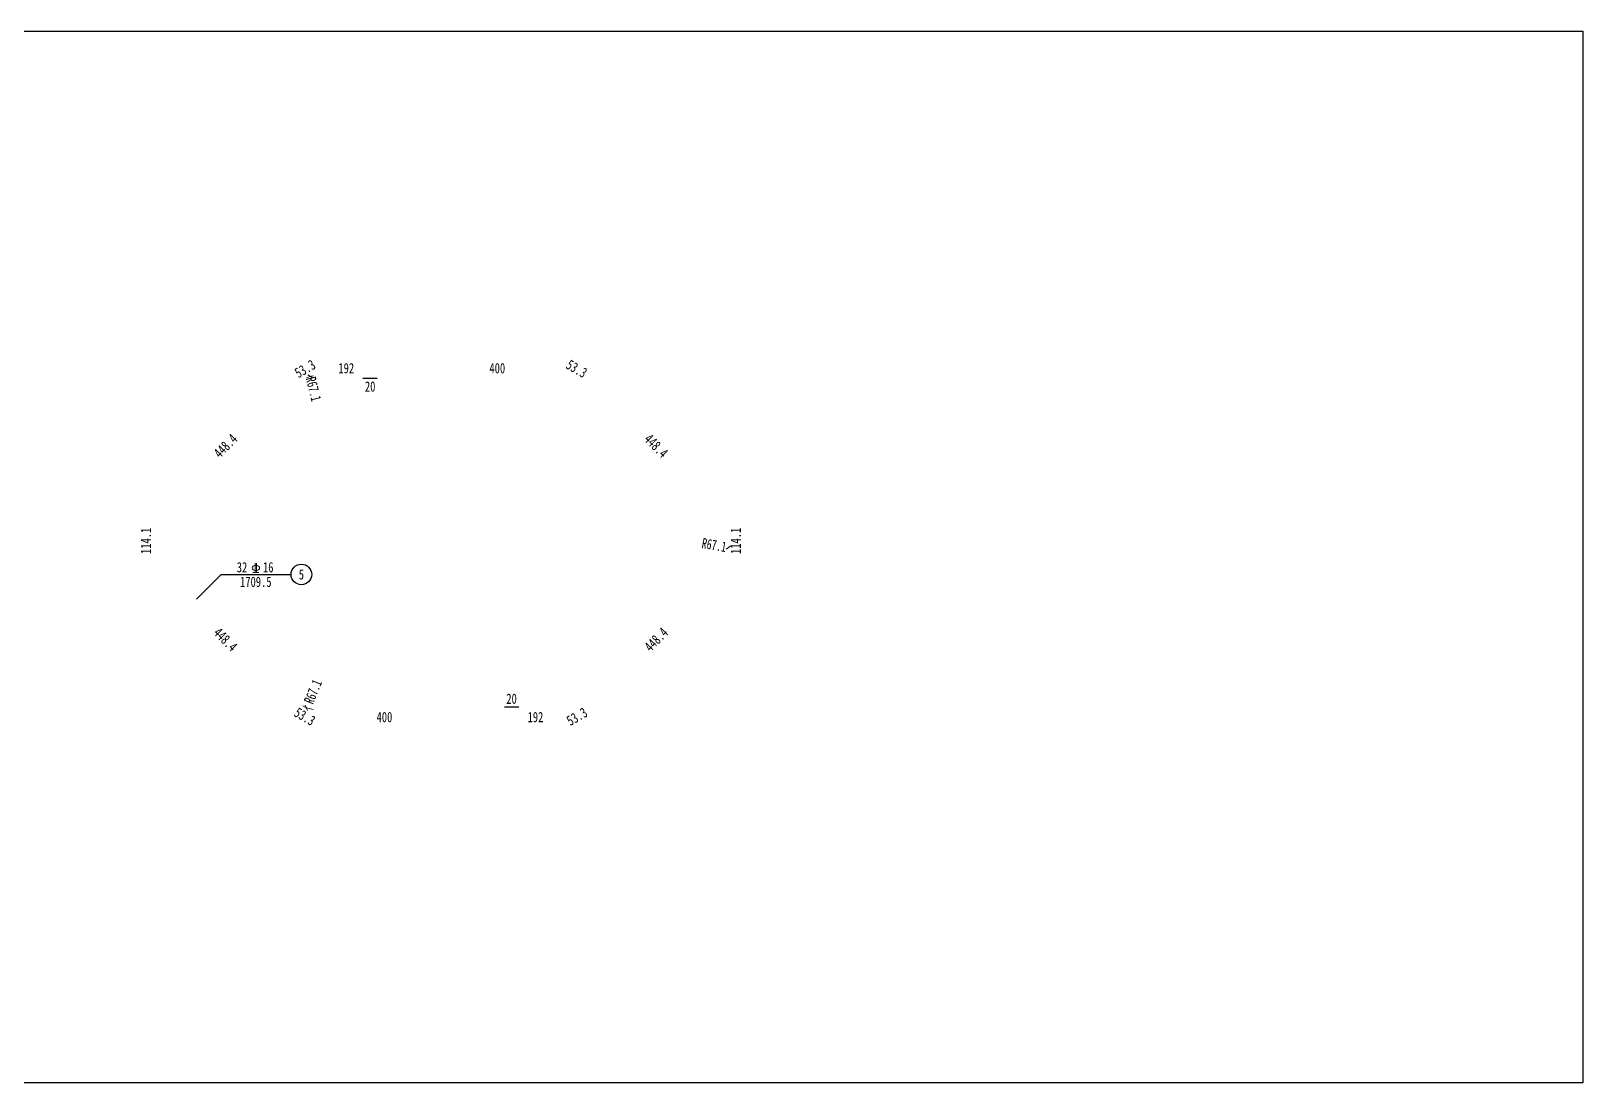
# Model space of a CAD drawing. Header units: millimetres. Extents: x 13990 to 22790, y 4334 to 8354.
# Drawn here: x 20633 to 22790, y 6892 to 8354 of the extents above; entities that cross this region are included whole.
import ezdxf
from ezdxf.enums import TextEntityAlignment as Align

# ---------------------------------------------------------------- set-up
doc = ezdxf.new("R2010")
doc.units = ezdxf.units.MM
doc.layers.get('0').update_dxf_attribs({"lineweight": 15})
doc.layers.get('Defpoints').update_dxf_attribs({"color": 8})
doc.layers.add('钢筋', color=1, linetype='Continuous', lineweight=30)
doc.styles.add('111', font='仿宋_GB2312.TTF', dxfattribs={"width": 0.7})
doc.styles.add('FS', font='', dxfattribs={"width": 0.75})
doc.styles.get('FS').set_extended_font_data('仿宋_GB2312')
doc.dimstyles.new('200', dxfattribs={"dimscale": 0, "dimtxt": 2.5, "dimasz": 1, "dimexe": 1, "dimexo": 1, "dimgap": 0.6, "dimtad": 1, "dimdec": 1, "dimdsep": 46, "dimtxsty": '111', "dimblk": 'OBLIQUE', "dimcen": 0, "dimclrd": 4, "dimclre": 4, "dimclrt": 4, "dimadec": 1, "dimazin": 2, "dimtfac": 1, "dimtdec": 0, "dimtix": 1, "dimtmove": 2, "dimatfit": 3, "dimfxl": 4, "dimfxlon": 1, "dimtolj": 1, "dimlwd": -1, "dimlwe": -1, "dimarcsym": 0})

# ---------------------------------------------------------------- blocks, each defined once
blk = doc.blocks.new('三级钢')
at = {"color": 7, "lineweight": 18}
for p, q in [((-0.2, -1.13), (-0.2, 1.22)), ((0.2, -1.13), (0.2, 1.22)), ((-0.8, -1.13), (0.78, -1.13))]:
    blk.add_line(p, q, dxfattribs=at)
blk.add_ellipse((0, 0), major_axis=(0.966, 0), ratio=0.701732, dxfattribs=at)
blk = doc.blocks.new('gjdy')
at = {"lineweight": 25}
for p, q in [((0, 0), (6, 6)), ((6, 6), (23, 6))]:
    blk.add_line(p, q, dxfattribs=at)
blk.add_circle((25.5, 6), 2.5, dxfattribs=at)
at = {"xscale": 0.9600000000209548, "yscale": 0.9600000000209548, "zscale": 0.9600000000209548}
blk.add_blockref('三级钢', (14.42, 7.59), dxfattribs=at)
blk = doc.blocks.new('_Oblique')
at = {"color": 0, "linetype": 'ByBlock', "lineweight": -2}
blk.add_line((-0.5, -0.5), (0.5, 0.5), dxfattribs=at)
blk = doc.blocks.new('*D77')
at = {"color": 4}
blk.add_line((21021.6, 7873.8), (21021.6, 7873.8), dxfattribs=at)
blk.add_arc((21031.3, 7834.8), 40.2, 98.1415, 112.1937, dxfattribs=at)
at = {"layer": 'Defpoints', "color": 0}
for p in [(21021.6, 7873.8), (21031.3, 7834.8)]:
    blk.add_point(p, dxfattribs=at)
at = {"color": 4, "xscale": 5.714285714285715, "yscale": 5.714285714285715, "zscale": 5.714285714285715, "rotation": 284.0521716928147}
blk.add_blockref('_Oblique', (21021.6, 7873.8), dxfattribs=at)
at = {"color": 4, "insert": (21026, 7856.3), "char_height": 14.29, "attachment_point": 5, "rotation": 284.0522, "style": '111'}
blk.add_mtext('\\A1;R67.1', dxfattribs=at)
blk = doc.blocks.new('*D78')
at = {"color": 4}
blk.add_line((21602.6, 7636.1), (21602.6, 7636.1), dxfattribs=at)
at = {"layer": 'Defpoints', "color": 0}
for p in [(21563, 7642.8), (21602.6, 7636.1)]:
    blk.add_point(p, dxfattribs=at)
at = {"color": 4, "xscale": 5.714285714285715, "yscale": 5.714285714285715, "zscale": 5.714285714285715, "rotation": 170.3839197318449}
blk.add_blockref('_Oblique', (21602.6, 7636.1), dxfattribs=at)
at = {"color": 4, "insert": (21582.7, 7639.5), "char_height": 14.29, "attachment_point": 5, "rotation": 350.3839, "style": '111'}
blk.add_mtext('\\A1;R67.1', dxfattribs=at)
blk = doc.blocks.new('*D79')
at = {"color": 4}
blk.add_line((21016.1, 7413.5), (21016.1, 7413.5), dxfattribs=at)
blk.add_arc((21031.3, 7450.8), 40.2, 239.6864, 261.8585, dxfattribs=at)
at = {"layer": 'Defpoints', "color": 0}
for p in [(21031.3, 7450.8), (21016.1, 7413.5)]:
    blk.add_point(p, dxfattribs=at)
at = {"color": 4, "xscale": 5.714285714285715, "yscale": 5.714285714285715, "zscale": 5.714285714285715, "rotation": 67.82791540237805}
blk.add_blockref('_Oblique', (21016.1, 7413.5), dxfattribs=at)
at = {"color": 4, "insert": (21025.2, 7435.7), "char_height": 14.29, "attachment_point": 5, "rotation": 67.8279, "style": '111'}
blk.add_mtext('\\A1;R67.1', dxfattribs=at)

msp = doc.modelspace()

# ---------------------------------------------------------------- linework, layer by layer
at = {"layer": 'Defpoints'}
msp.add_lwpolyline([(20589.94, 8353.76), (22789.94, 8353.76), (22789.94, 6892.05), (20589.94, 6892.05)], close=True, dxfattribs=at)
at = {"layer": '钢筋'}
for p, q in [((21094.51, 7871.39), (21114.42, 7871.39)), ((21311.34, 7414.21), (21291.43, 7414.21))]:
    msp.add_line(p, q, dxfattribs=at)

# ---------------------------------------------------------------- block references
at = {"lineweight": 25, "xscale": 5.712457142857142, "yscale": 5.712457142857142, "zscale": 5.712457142857142}
msp.add_blockref('gjdy', (20863.45, 7564.4), dxfattribs=at)

# ---------------------------------------------------------------- texts
at = {"lineweight": 25, "style": 'FS', "width": 0.75}
for s, rotation, p in [('53.3', 30.19777, (21014.15, 7884.51)), ('53.3', 329.80223, (21391.69, 7884.51)), ('448.4', 45.53546, (20903.7, 7777.35)), ('448.4', 314.46454, (21502.14, 7777.35)), ('114.1', 90, (20793.13, 7645.3)), ('114.1', 90, (21612.72, 7645.3)), ('448.4', 314.46454, (20903.7, 7508.26)), ('448.4', 45.53546, (21502.14, 7508.26)), ('53.3', 329.80223, (21013.89, 7401.16)), ('53.3', 30.19777, (21391.95, 7401.16))]:
    msp.add_text(s, height=14.286, rotation=rotation, dxfattribs=at).set_placement(p, align=Align.MIDDLE)
for s, height, p in [('192', 14.286, (21071.46, 7885.21)), ('400', 14.286, (21281.34, 7885.21)), ('20', 14.286, (21104.68, 7859.74)), ('1709.5', 14.286, (20945.77, 7588.34)), ('5', 14.29, (21009.11, 7598.67)), ('20', 14.286, (21301.17, 7425.87)), ('400', 14.286, (21124.51, 7400.39)), ('192', 14.286, (21334.39, 7400.39))]:
    msp.add_text(s, height=height, dxfattribs=at).set_placement(p, align=Align.MIDDLE)
msp.add_text('32   16', height=14.286, dxfattribs=at).set_placement((20919.3, 7601.53))

# ---------------------------------------------------------------- dimensions: what is measured, and where the dimension line sits
for center, mpoint, picture, middle in [((21031.33, 7834.8), (21021.56, 7873.85), '*D77', (21025.96, 7856.27)), ((21562.96, 7642.8), (21602.64, 7636.08), '*D78', (21582.66, 7639.47)), ((21031.33, 7450.8), (21016.14, 7413.53), '*D79', (21025.19, 7435.74))]:
    dim = msp.add_radius_dim(center=center, mpoint=mpoint, text='R67.1', dimstyle='200', override={"dimscale": 5.714286, "dimtxsty": '111', "dimblk": 'Oblique'})
    dim.commit()
    dim.dimension.update_dxf_attribs({"geometry": picture, "text_midpoint": middle, "dimtype": 164})

doc.saveas('drawing.dxf')
